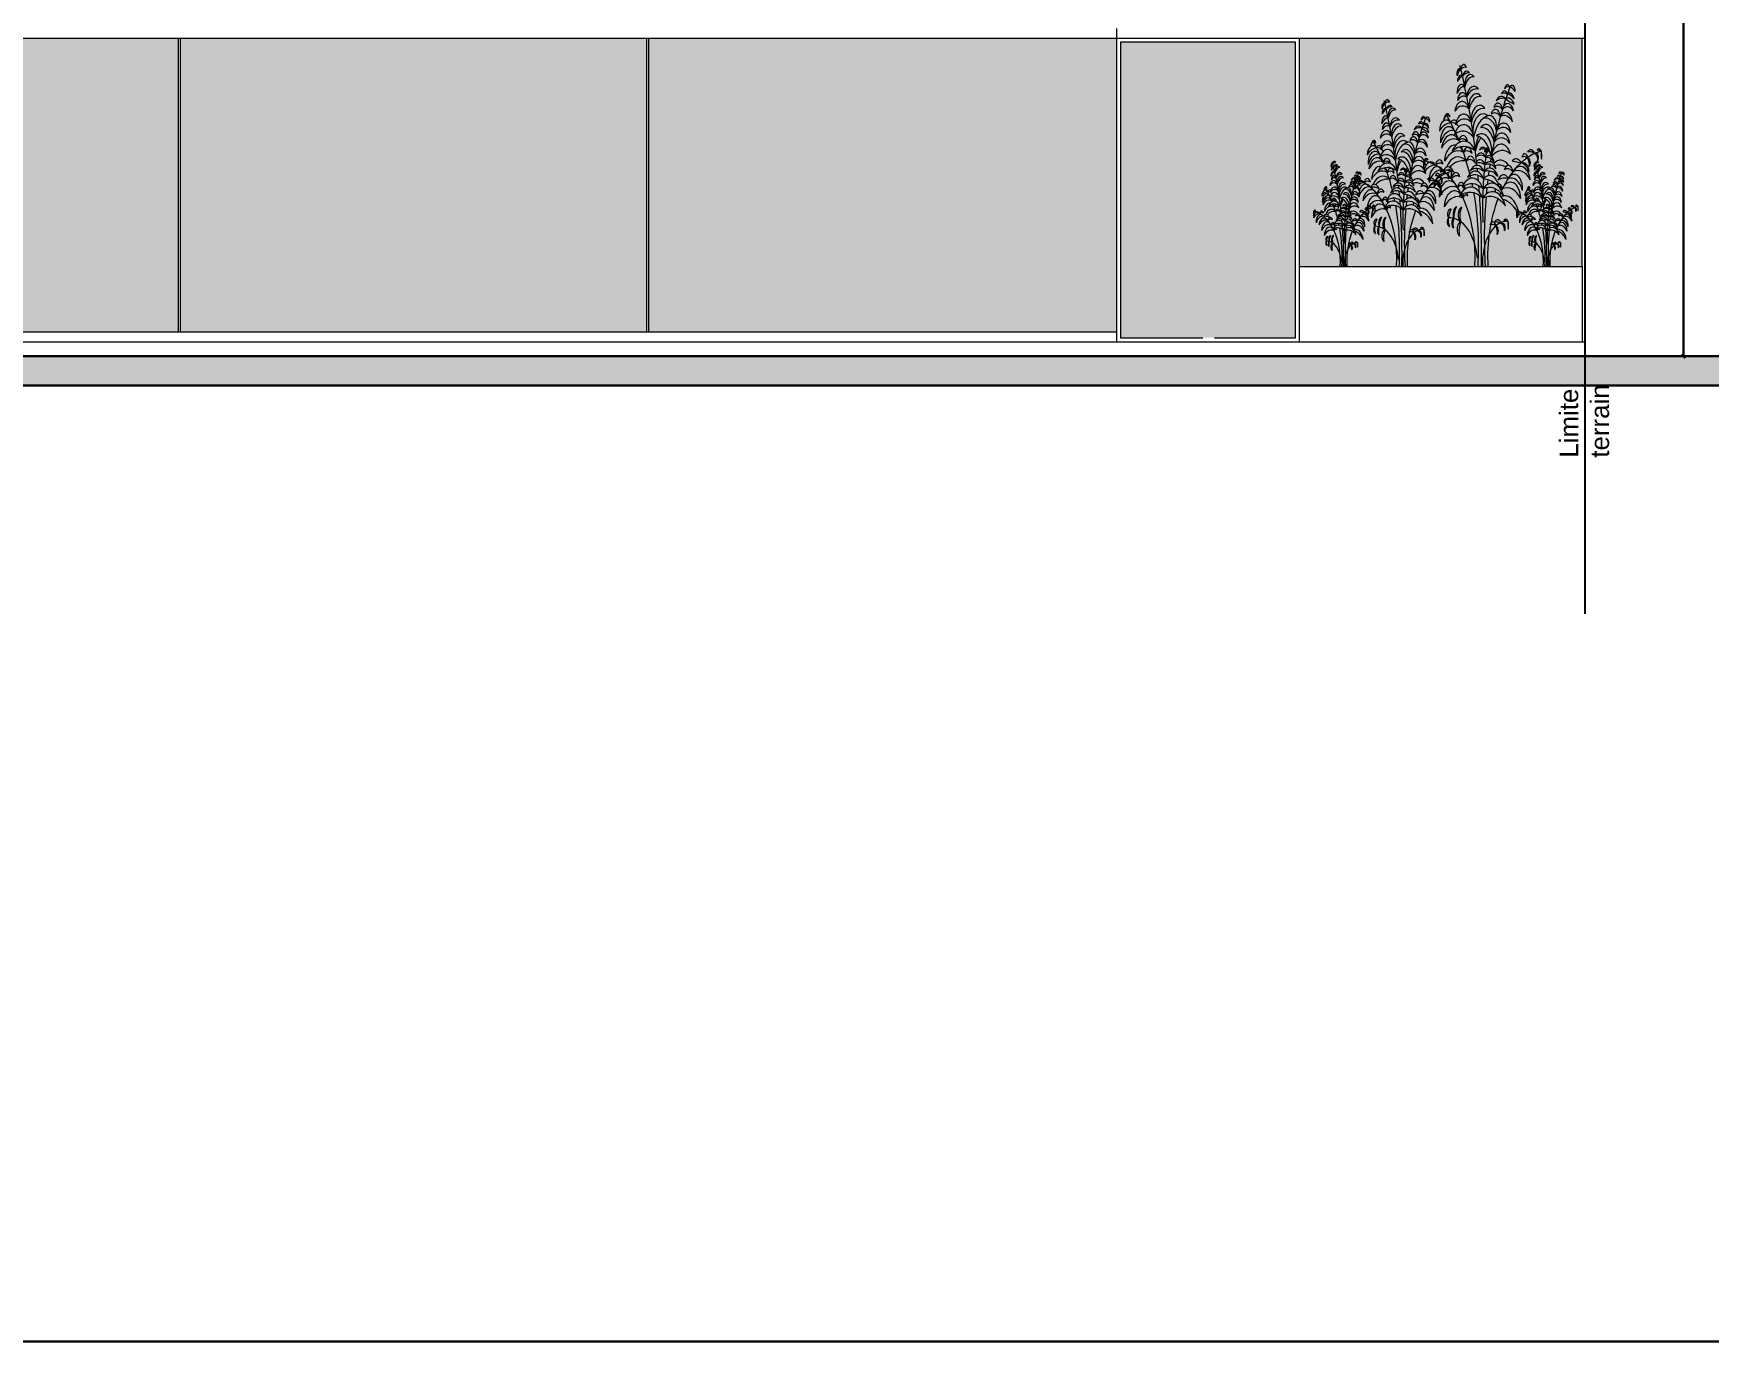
# Model space of a CAD drawing. Header units: millimetres. Extents: x 2804 to 3317, y 6834 to 7064.
# Drawn here: x 2905.77 to 2922.94, y 7024.47 to 7037.88 of the extents above; entities that cross this region are included whole.
import ezdxf

# ---------------------------------------------------------------- set-up
doc = ezdxf.new("R2010")
doc.units = ezdxf.units.MM
doc.header["$PDMODE"] = 1
doc.linetypes.add('PHANTOM2', pattern=[1.25, 0.625, -0.125, 0.125, -0.125, 0.125, -0.125])
for name, color, linetype, lineweight in [('cotation', 3, 'Continuous', 30), ('PREMER PLAN', 82, 'Continuous', 0), ('structure grt', 150, 'Continuous', 0), ('texte', 3, 'Continuous', 9), ('TopoAlt_T', 3, 'Continuous', 30), ('zin fenetre', 141, 'Continuous', 15), ('zin fin', 6, 'Continuous', 9), ('zin menuiserie', 150, 'Continuous', 5), ('Zin mur', 30, 'Continuous', 30), ('zin sanit', 150, 'Continuous', 5)]:
    doc.layers.add(name, color=color, linetype=linetype, lineweight=lineweight)
doc.layers.add('zin hatch mur', color=8, linetype='Continuous')
doc.styles.add('ARIAL', font='arial.ttf')
doc.styles.get("Standard").update_dxf_attribs({"font": 'arial.ttf'})
doc.dimstyles.new('cotation 100', dxfattribs={"dimtxt": 0.2, "dimasz": 0.04, "dimexe": 0, "dimexo": 0, "dimgap": 0.03, "dimtad": 1, "dimdec": 0, "dimlfac": 100, "dimdsep": 46, "dimtxsty": 'ARIAL', "dimblk": 'OBLIQUE', "dimcen": 0.09, "dimse1": 1, "dimse2": 1, "dimclrd": 256, "dimclre": 256, "dimclrt": 256, "dimadec": 3, "dimazin": 2, "dimtfac": 1, "dimtdec": 0, "dimtofl": 0, "dimtmove": 1, "dimatfit": 3, "dimfxl": 0, "dimtolj": 1, "dimtzin": 0, "dimlwd": -1, "dimlwe": -1, "dimarcsym": 0})

# ---------------------------------------------------------------- blocks, each defined once
blk = doc.blocks.new('BUIS2-EL')
at = {"color": 0, "linetype": 'ByBlock'}
blk.add_line((-0.2029, 0.7176), (-0.1809, 0.7033), dxfattribs=at)
for centre, radius, start, end in [((-2.444, 0.0901), 2.45, 10.37182, 21.9389), ((-0.14, 0.9864), 0.0247, 24.03684, 175.20377), ((-0.1309, 0.9324), 0.0654, 78.17488, 121.06573), ((-0.1732, 0.9667), 0.0234, 68.50005, 208.61147), ((-0.1588, 0.8758), 0.0368, 43.68472, 192.49155), ((-0.1532, 0.949), 0.0411, 106.16032, 170.9512), ((-0.1646, 0.9309), 0.0265, 59.66802, 188.42297), ((-0.1405, 0.8951), 0.0596, 100.41265, 147.67833), ((-0.1157, 0.9387), 0.0386, 52.22698, 157.15934), ((-0.1021, 0.8868), 0.083, 83.06771, 126.31861), ((-0.085, 0.9128), 0.0485, 50.91536, 193.80242), ((-0.0627, 0.8775), 0.0734, 83.56912, 161.14865), ((-0.1371, 0.8351), 0.0663, 85.74213, 150.43414), ((-0.1506, 0.8313), 0.0405, 28.27313, 177.07996), ((-0.1395, 0.7818), 0.0729, 70.33054, 135.02255), ((-0.0565, 0.844), 0.0589, 48.69162, 173.65959), ((-0.0369, 0.7936), 0.0965, 78.43398, 143.91723), ((-0.0353, 0.8043), 0.0624, 50.91536, 193.80242), ((-0.0065, 0.7589), 0.0944, 83.56912, 161.14865), ((1.455, 0.1533), 1.426, 148.4487, 163.18785), ((0.1705, 0.7976), 0.0558, 50.9567, 142.04577), ((0.1786, 0.7265), 0.1175, 76.68334, 116.31913), ((0.1942, 0.8531), 0.0265, 23.49084, 152.2458), ((0.1926, 0.81), 0.0596, 64.23548, 111.50116), ((0.2199, 0.8869), 0.0234, 32.32288, 172.4343), ((0.2257, 0.8608), 0.0411, 69.98315, 134.77402), ((0.2257, 0.7871), 0.0574, 29.27788, 110.37391), ((0.4335, 1.3526), 0.5601, 246.00302, 253.64877), ((0.2384, 0.8306), 0.0386, 16.04981, 120.98217), ((0.2187, 0.7806), 0.083, 46.89054, 90.14143), ((0.2584, 0.8832), 0.0247, 347.85966, 139.0266), ((0.2339, 0.8343), 0.0654, 41.99771, 84.88856), ((-0.2631, 0.726), 0.0445, 120.94962, 173.78088), ((-0.399, 0.813), 0.1232, 318.12348, 336.60702), ((-0.2746, 0.7474), 0.0202, 12.5265, 124.04175), ((-0.3052, 0.6706), 0.0954, 58.20719, 78.36107), ((-0.9511, 0.1091), 0.9335, 33.63322, 44.55955), ((-0.1533, 0.765), 0.0624, 23.02293, 165.90998), ((-0.1491, 0.7114), 0.0944, 55.67669, 133.25622), ((-0.141, 0.696), 0.0693, 23.02293, 165.90998), ((-0.0098, 0.7397), 0.0693, 50.91536, 193.80242), ((0.0221, 0.6892), 0.1049, 83.56912, 161.14865), ((0.0197, 0.6815), 0.0846, 61.32719, 202.20938), ((0.0804, 0.6135), 0.1437, 98.05741, 165.47916), ((0.07, 0.6966), 0.0624, 346.84575, 129.73281), ((0.1215, 0.7487), 0.0405, 7.50755, 156.31438), ((0.1143, 0.6985), 0.0729, 49.56495, 114.25697), ((0.1414, 0.7831), 0.0368, 7.50755, 156.31438), ((0.135, 0.7375), 0.0663, 49.56495, 114.25697), ((0.205, 0.7142), 0.0589, 12.51444, 137.48242), ((0.191, 0.662), 0.0965, 42.25681, 107.74005), ((0.2228, 0.7695), 0.0485, 14.73819, 157.62524), ((0.2201, 0.7278), 0.0734, 47.39195, 124.97148), ((-0.2846, 0.6791), 0.0569, 46.50806, 177.70197), ((-0.2495, 0.5925), 0.1278, 88.20986, 136.00017), ((-0.2631, 0.6332), 0.0693, 45.39822, 188.28527), ((-0.2362, 0.5799), 0.1049, 78.05198, 155.63151), ((-0.2194, 0.6831), 0.053, 68.48833, 125.8552), ((-0.2646, 0.5463), 0.1803, 71.36598, 85.50565), ((-0.1406, 0.6281), 0.0846, 14.61597, 155.49816), ((-0.1484, 0.5373), 0.1437, 51.34619, 118.76794), ((-0.1363, 0.6365), 0.1049, 55.67669, 133.25622), ((0.0072, 0.5834), 0.0846, 347.88959, 119.32098), ((0.0423, 0.6444), 0.0693, 346.84575, 129.73281), ((0.0109, 0.5936), 0.1049, 19.49952, 97.07905), ((0.0417, 0.6509), 0.0944, 19.49952, 97.07905), ((0.1739, 0.6023), 0.0693, 14.73819, 157.62524), ((0.1884, 0.6586), 0.0624, 14.73819, 157.62524), ((0.1848, 0.605), 0.0944, 47.39195, 124.97148), ((-0.2422, 0.5788), 0.0841, 42.51758, 167.48556), ((-0.2223, 0.5043), 0.1379, 72.25995, 137.74319), ((-0.2131, 0.5252), 0.0868, 84.42589, 175.33395), ((-0.1891, 0.4383), 0.1451, 71.27021, 139.64195), ((-0.1394, 0.5134), 0.1179, 35.93894, 144.64871), ((-0.1388, 0.3969), 0.2085, 62.94042, 117.64723), ((-0.1458, 0.6228), 0.0368, 10.68449, 159.49131), ((-0.1497, 0.5768), 0.0663, 52.74189, 117.43391), ((-0.2131, 0.5252), 0.0868, 35.57821, 62.94931), ((-0.9511, 0.1091), 0.9335, 22.73083, 32.04097), ((-0.108, 0.5628), 0.0368, 10.68449, 159.49131), ((-0.112, 0.5168), 0.0663, 52.74189, 117.43391), ((0.0739, 0.5815), 0.1179, 141.86604, 179.46767), ((0.0899, 0.5399), 0.1405, 129.62094, 162.33298), ((-0.0528, 0.5147), 0.1437, 27.23973, 82.59076), ((0.018, 0.5655), 0.0354, 50.73465, 141.33382), ((0.0161, 0.5306), 0.0626, 70.98418, 114.33234), ((0.0511, 0.5758), 0.0202, 63.24256, 174.75781), ((0.0912, 0.5035), 0.0954, 108.92324, 129.07712), ((0.0608, 0.565), 0.0202, 63.24256, 174.75781), ((0.1008, 0.4928), 0.0954, 108.92324, 129.07712), ((1.2689, 0.2989), 1.2541, 166.83374, 167.07636), ((0.0588, 0.5828), 0.0111, 1.54553, 170.8062), ((0.0521, 0.5424), 0.0445, 13.50344, 66.33469), ((0.1758, 0.6459), 0.1232, 210.6773, 229.16083), ((0.168, 0.5319), 0.0846, 25.15001, 156.82806), ((0.1769, 0.4411), 0.1437, 61.88023, 125.43296), ((0.17, 0.5427), 0.1049, 47.39195, 124.97148), ((0.5908, 0.0562), 0.5344, 100.0111, 141.7818), ((0.4124, 0.5534), 0.0359, 26.13976, 137.07136), ((0.48, 0.5731), 0.0202, 27.58981, 139.10505), ((0.4704, 0.491), 0.0954, 73.27049, 93.42437), ((0.6206, 0.5718), 0.1232, 175.02454, 193.50807), ((0.4597, 0.5598), 0.0445, 337.85068, 30.68193), ((-0.4293, 0.5121), 0.0445, 149.31807, 202.14932), ((-0.5902, 0.5241), 0.1232, 346.49193, 4.97546), ((-0.413, 0.4718), 0.0569, 46.50806, 177.70197), ((-0.3778, 0.3852), 0.1278, 88.20986, 136.00017), ((-0.4496, 0.5254), 0.0202, 40.89495, 152.41019), ((-0.44, 0.4433), 0.0954, 86.57563, 106.72951), ((-0.5294, 0.0551), 0.4836, 354.77972, 82.65131), ((-0.3583, 0.4365), 0.0693, 45.39822, 188.28527), ((-0.3412, 0.5052), 0.0336, 20.41872, 166.57721), ((-0.3378, 0.4507), 0.072, 67.00619, 119.98974), ((-0.2696, 0.451), 0.053, 30.58155, 138.85634), ((-0.1859, 0.4355), 0.1179, 55.52608, 145.48173), ((-0.1463, 0.3259), 0.2085, 82.52756, 122.1155), ((-0.0847, 0.5198), 0.0368, 10.68449, 159.49131), ((-0.0887, 0.4738), 0.0663, 52.74189, 117.43391), ((-0.0318, 0.4408), 0.0707, 32.62405, 141.33382), ((-0.0075, 0.4951), 0.0448, 24.49788, 146.90872), ((-0.0126, 0.4272), 0.0978, 62.03394, 109.37265), ((0.0007, 0.5257), 0.0472, 32.62405, 141.33382), ((-0.0017, 0.4792), 0.0834, 59.62553, 114.33234), ((-2.444, 0.0901), 2.45, 9.90596, 10.17785), ((1.2689, 0.2989), 1.2541, 167.52704, 183.23365), ((0.0761, 0.4273), 0.0707, 24.35553, 133.06529), ((0.0736, 0.4706), 0.0589, 24.35553, 133.06529), ((0.0622, 0.4135), 0.1043, 51.35701, 106.06381), ((0.0673, 0.5143), 0.0456, 19.98945, 126.07919), ((0.0469, 0.4475), 0.1038, 52.49154, 93.57709), ((1.455, 0.1533), 1.426, 165.23043, 166.01565), ((1.455, 0.1533), 1.426, 164.0715, 164.71247), ((0.1633, 0.4396), 0.0978, 48.04732, 124.05657), ((0.1513, 0.3447), 0.168, 71.44892, 101.42962), ((0.2278, 0.4744), 0.0368, 7.50755, 156.31438), ((0.2914, 0.4864), 0.0574, 42.02988, 123.12592), ((0.3692, 1.0838), 0.5601, 258.75502, 266.40077), ((0.3263, 0.4224), 0.0841, 12.51444, 137.48242), ((0.3451, 0.4701), 0.0558, 10.35802, 101.44709), ((0.305, 0.4109), 0.1175, 36.08466, 75.72045), ((0.3629, 0.5442), 0.0247, 10.241, 161.40794), ((0.3589, 0.4896), 0.0654, 64.37905, 107.2699), ((0.4018, 0.4817), 0.0974, 63.92679, 99.28432), ((0.36, 0.5178), 0.0411, 343.83506, 48.62594), ((0.3857, 0.5253), 0.0234, 306.17479, 86.28621), ((0.4549, 0.5503), 0.0215, 312.38856, 118.48749), ((0.4413, 0.5406), 0.0288, 347.57654, 83.29951), ((-0.3313, 0.3832), 0.1049, 78.05198, 155.63151), ((-0.3039, 0.3872), 0.0841, 42.51758, 167.48556), ((-0.284, 0.3127), 0.1379, 72.25995, 137.74319), ((-0.259, 0.3502), 0.0846, 36.99125, 177.87345), ((-0.2829, 0.3075), 0.1803, 70.9311, 98.50679), ((-0.2054, 0.4392), 0.0368, 23.68562, 172.49245), ((-0.1989, 0.3936), 0.0663, 65.74303, 130.43505), ((-0.1617, 0.3966), 0.0301, 47.27522, 171.50547), ((-0.0704, 0.3471), 0.1008, 28.13794, 145.81993), ((-0.0764, 0.2327), 0.1877, 59.62553, 114.33234), ((-0.0462, 0.3999), 0.0825, 32.62405, 141.33382), ((-0.0505, 0.3185), 0.146, 59.62553, 114.33234), ((-0.0355, 0.371), 0.1251, 59.62553, 114.33234), ((-0.9511, 0.1091), 0.9335, 21.24257, 22.08179), ((-0.9511, 0.1091), 0.9335, 18.29226, 19.47473), ((-2.444, 0.0901), 2.45, 9.14994, 9.53462), ((-2.444, 0.0901), 2.45, 8.05231, 8.72347), ((0.0909, 0.3171), 0.1061, 24.35553, 133.06529), ((0.0729, 0.3785), 0.0825, 18.28276, 126.99252), ((0.0106, 0.1791), 0.2656, 58.01116, 87.26412), ((0.0624, 0.3588), 0.1251, 51.35701, 106.06381), ((1.455, 0.1533), 1.426, 168.38336, 169.36706), ((1.455, 0.1533), 1.426, 166.59939, 167.56507), ((0.1474, 0.3901), 0.0301, 122.04243, 122.93988), ((0.1871, 0.4117), 0.053, 41.14366, 149.41845), ((0.2003, 0.2682), 0.1803, 81.49321, 109.0689), ((0.1474, 0.3901), 0.0301, 8.49453, 96.05226), ((0.2448, 0.3436), 0.0846, 2.12655, 143.00875), ((0.2213, 0.4288), 0.0663, 49.56495, 114.25697), ((0.2757, 0.3972), 0.0693, 351.71473, 134.60178), ((0.2487, 0.3439), 0.1049, 24.36849, 101.94802), ((0.3063, 0.3479), 0.1379, 42.25681, 107.74005), ((-0.2317, 0.2632), 0.1437, 73.72147, 141.14323), ((-0.2158, 0.2984), 0.0868, 35.57821, 175.33395), ((-0.1918, 0.2115), 0.1451, 71.27021, 139.64195), ((-0.1657, 0.377), 0.0353, 25.62517, 136.98562), ((-0.0835, 0.2857), 0.1179, 32.62405, 141.33382), ((-0.0896, 0.1694), 0.2085, 59.62553, 114.33234), ((-0.1279, 0.3589), 0.02, 144.01357, 210.16648), ((-0.123, 0.342), 0.0233, 49.87719, 162.75225), ((-0.1617, 0.3966), 0.0301, 353.52918, 28.41744), ((-0.1279, 0.3589), 0.02, 2.46296, 58.83727), ((-0.9511, 0.1091), 0.9335, 353.97693, 16.56208), ((-2.444, 0.0901), 2.45, 6.7654, 7.50406), ((-2.444, 0.0901), 2.45, 358.1531, 6.36485), ((0.0963, 0.2631), 0.1179, 24.35553, 133.06529), ((0.0735, 0.1489), 0.2085, 51.35701, 106.06381), ((0.0704, 0.2143), 0.1877, 51.35701, 106.06381), ((1.455, 0.1533), 1.426, 171.85886, 185.71977), ((1.455, 0.1533), 1.426, 169.99825, 171.27948), ((0.5908, 0.0562), 0.5344, 147.16911, 184.83695), ((0.1474, 0.3901), 0.0301, 168.94461, 194.47976), ((0.1514, 0.3705), 0.0353, 138.49274, 159.95991), ((0.1526, 0.1361), 0.2085, 91.88962, 93.26556), ((0.1514, 0.3705), 0.0353, 43.01438, 93.62114), ((0.5908, 0.0562), 0.5344, 143.07881, 144.64535), ((0.2001, 0.2424), 0.1179, 11.55728, 105.41227), ((0.2174, 0.2566), 0.1437, 38.85677, 106.27853), ((0.1526, 0.1361), 0.2085, 38.55876, 81.42242), ((-0.2542, 0.2319), 0.0234, 121.42617, 261.53759), ((-0.2499, 0.2703), 0.0247, 76.96296, 228.12989), ((-0.228, 0.2372), 0.0411, 159.08644, 223.87732), ((-0.2013, 0.245), 0.0654, 131.101, 173.99185), ((-0.2593, 0.018), 0.234, 8.40728, 91.73873), ((-0.2134, 0.2248), 0.0265, 112.59414, 241.34909), ((-0.1703, 0.2225), 0.0596, 153.33877, 200.60445), ((-0.1902, 0.2686), 0.0386, 105.1531, 210.08546), ((-0.1405, 0.2482), 0.083, 135.99383, 179.24473), ((-0.1478, 0.267), 0.0388, 103.84148, 246.72854), ((-0.1145, 0.2642), 0.0588, 136.49524, 214.07477), ((-0.1589, 0.1947), 0.0368, 96.61084, 245.41767), ((-0.1134, 0.1875), 0.0663, 138.66825, 203.36026), ((0.2165, 0.0326), 0.2021, 87.93921, 186.08754), ((0.0992, 0.2076), 0.0247, 10.241, 161.40794), ((0.0952, 0.153), 0.0654, 64.37905, 107.2699), ((0.1383, 0.2055), 0.0359, 26.13976, 137.07136), ((0.1277, 0.1338), 0.0974, 63.92679, 99.28432), ((0.122, 0.1886), 0.0234, 306.17479, 86.28621), ((0.0963, 0.1811), 0.0411, 343.83506, 48.62594), ((0.1808, 0.2024), 0.0215, 312.38856, 118.48749), ((0.1671, 0.1927), 0.0288, 347.57654, 83.29951), ((0.2059, 0.2252), 0.0202, 27.58981, 139.10505), ((0.1963, 0.1431), 0.0954, 73.27049, 93.42437), ((0.3464, 0.2238), 0.1232, 175.02454, 193.50807), ((0.1855, 0.2118), 0.0445, 337.85068, 30.68193)]:
    blk.add_arc(centre, radius, start, end, dxfattribs=at)
blk = doc.blocks.new('PLANT1CO')
at = {"xscale": 45, "yscale": 75, "zscale": 45}
blk.add_blockref('BUIS2-EL', (-2.62, -0.84), dxfattribs=at)
blk = doc.blocks.new('_Oblique')
at = {"color": 0, "linetype": 'ByBlock', "lineweight": -2}
blk.add_line((-0.5, -0.5), (0.5, 0.5), dxfattribs=at)
blk = doc.blocks.new('*D661')
at = {"layer": 'cotation', "transparency": 16777216}
blk.add_line((2922.681, 7034.567), (2922.681, 7051.921), dxfattribs=at)
at = {"layer": 'Defpoints', "color": 0, "transparency": 16777216}
for p in [(2921.469, 7051.921), (2922.681, 7051.921), (2921.672, 7034.567)]:
    blk.add_point(p, dxfattribs=at)
at = {"layer": 'cotation', "transparency": 16777216, "xscale": 0.04, "yscale": 0.04, "zscale": 0.04}
for p, rotation in [((2922.681, 7051.921), 90), ((2922.681, 7034.567), 270)]:
    blk.add_blockref('_Oblique', p, dxfattribs=dict(at, rotation=rotation))
at = {"layer": 'cotation', "transparency": 16777216, "insert": (2922.498, 7043.244), "char_height": 0.3, "attachment_point": 5, "rotation": 90, "style": 'ARIAL'}
blk.add_mtext('\\A1;1735', dxfattribs=at)

msp = doc.modelspace()

# ---------------------------------------------------------------- hatches: boundary and pattern name
at = {"layer": 'zin fenetre'}
h = msp.add_hatch(color=123, dxfattribs=at)
h.dxf.hatch_style = 1
h.set_gradient(color1=(98, 178, 178), color2=(184, 237, 255), tint=1, name='INVCURVED')
h.paths.add_polyline_path([(2902.76, 7037.827), (2902.76, 7034.817), (2907.259, 7034.817), (2907.259, 7037.827)])
h = msp.add_hatch(color=123, dxfattribs=at)
h.dxf.hatch_style = 1
h.set_gradient(color1=(98, 178, 178), color2=(184, 237, 255), tint=1, name='INVCURVED')
h.paths.add_polyline_path([(2912.059, 7037.827), (2907.279, 7037.827), (2907.279, 7034.817), (2912.059, 7034.817)])
h = msp.add_hatch(color=123, dxfattribs=at)
h.dxf.hatch_style = 1
h.set_gradient(color1=(98, 178, 178), color2=(184, 237, 255), tint=1, name='INVCURVED')
h.paths.add_polyline_path([(2916.872, 7037.827), (2912.079, 7037.827), (2912.079, 7034.817), (2916.872, 7034.817)])
h = msp.add_hatch(color=123, dxfattribs=at)
h.dxf.hatch_style = 1
h.set_gradient(color1=(98, 178, 178), color2=(184, 237, 255), tint=1, name='INVCURVED')
h.paths.add_polyline_path([(2918.706, 7037.787), (2916.912, 7037.787), (2916.912, 7034.757), (2918.706, 7034.757)])
h = msp.add_hatch(color=123, dxfattribs=at)
h.dxf.hatch_style = 1
h.set_gradient(color1=(98, 178, 178), color2=(184, 237, 255), tint=1, name='INVCURVED')
h.paths.add_polyline_path([(2918.746, 7035.489), (2921.642, 7035.489), (2921.642, 7037.827), (2918.746, 7037.827)])
at = {"layer": 'zin hatch mur'}
h = msp.add_hatch(color=256, dxfattribs=at)
h.dxf.hatch_style = 1
edge = h.paths.add_edge_path()
edge.add_line((2923.563, 7034.567), (2900.94, 7034.567))
edge.add_line((2900.94, 7034.567), (2892.59, 7034.567))
edge.add_line((2892.59, 7034.567), (2892.59, 7034.267))
edge.add_line((2892.59, 7034.267), (2900.939, 7034.267))
edge.add_line((2900.939, 7034.267), (2923.263, 7034.267))
edge.add_line((2923.263, 7034.267), (2923.263, 7034.103))
edge.add_arc((2926.688, 6933.94), 100.222, 88.18381, 91.95848, ccw=False)
edge.add_line((2929.864, 7034.112), (2929.864, 7034.275))
edge.add_line((2929.864, 7034.275), (2937.681, 7034.267))
edge.add_line((2937.681, 7034.267), (2937.681, 7034.567))
edge.add_line((2937.681, 7034.567), (2929.564, 7034.575))
edge.add_line((2929.564, 7034.575), (2929.564, 7034.422))
edge.add_arc((2926.703, 6932.091), 102.371, 88.39861, 91.75801)
edge.add_line((2923.563, 7034.414), (2923.563, 7034.567))

# ---------------------------------------------------------------- linework, layer by layer
at = {"layer": 'texte', "linetype": 'PHANTOM2', "lineweight": 9, "const_width": 0.02}
msp.add_lwpolyline([(2921.672, 7039.656), (2921.672, 7031.924)], dxfattribs=at)
at = {"layer": 'TopoAlt_T'}
msp.add_lwpolyline([(2940.717, 7024.467), (2888.094, 7024.467), (2888.094, 7058.428), (2940.717, 7058.428)], close=True, dxfattribs=at)
at = {"layer": 'zin fin'}
for p, q in [((2921.672, 7037.927), (2921.672, 7034.717)), ((2918.746, 7034.717), (2918.746, 7035.489)), ((2918.746, 7035.489), (2921.648, 7035.489)), ((2921.648, 7034.717), (2921.648, 7035.489)), ((2902.74, 7034.717), (2921.67, 7034.717)), ((2921.67, 7034.567), (2921.67, 7034.717))]:
    msp.add_line(p, q, dxfattribs=at)
at = {"layer": 'zin menuiserie'}
for p, q in [((2921.672, 7037.827), (2902.74, 7037.827)), ((2907.259, 7034.817), (2907.259, 7037.827)), ((2907.279, 7034.817), (2907.279, 7037.827)), ((2912.059, 7034.817), (2912.059, 7037.827)), ((2912.079, 7034.817), (2912.079, 7037.827)), ((2916.872, 7037.927), (2916.872, 7034.717)), ((2918.746, 7037.827), (2916.888, 7037.827)), ((2918.706, 7037.787), (2916.912, 7037.787)), ((2916.912, 7037.787), (2916.912, 7034.757)), ((2918.706, 7034.757), (2918.706, 7037.787)), ((2918.746, 7035.489), (2918.746, 7037.827)), ((2921.642, 7037.827), (2921.642, 7035.489)), ((2907.279, 7034.817), (2907.279, 7037.775)), ((2912.079, 7034.817), (2912.079, 7037.775)), ((2902.74, 7034.817), (2916.872, 7034.817)), ((2916.912, 7034.757), (2917.757, 7034.757)), ((2917.877, 7034.757), (2918.706, 7034.757))]:
    msp.add_line(p, q, dxfattribs=at)
at = {"layer": 'Zin mur'}
for p, q in [((2900.94, 7034.567), (2923.563, 7034.567)), ((2900.94, 7034.267), (2923.263, 7034.267))]:
    msp.add_line(p, q, dxfattribs=at)
at = {"layer": 'zin sanit'}
msp.add_line((2918.746, 7037.827), (2916.888, 7037.827), dxfattribs=at)

# ---------------------------------------------------------------- block references
at = {"layer": 'PREMER PLAN', "color": 86, "ltscale": 0.5, "true_color": 0x228a00}
for p, xscale, yscale, zscale in [((2920.677, 7035.489), 0.0276, 0.0276, 0.0276), ((2919.851, 7035.489), 0.02277, 0.02277, 0.02277), ((2919.233, 7035.489), 0.014375, 0.014375, 0.014375), ((2921.314, 7035.489), 0.014375, 0.014375, 0.014375)]:
    msp.add_blockref('PLANT1CO', p, dxfattribs=dict(at, xscale=xscale, yscale=yscale, zscale=zscale))

# ---------------------------------------------------------------- texts
at = {"layer": 'structure grt', "ltscale": 0.5, "insert": (2921.413, 7033.528), "char_height": 0.18984, "width": 13.38282, "attachment_point": 1, "rotation": 90}
msp.add_mtext('{\\C1;Limite \\Pterrain}', dxfattribs=at)

# ---------------------------------------------------------------- dimensions: what is measured, and where the dimension line sits
at = {"layer": 'cotation'}
dim = msp.add_linear_dim(base=(2922.681, 7051.921), p1=(2921.672, 7034.567), p2=(2921.469, 7051.921), angle=90, dimstyle='cotation 100', override={"dimtxt": 0.3}, dxfattribs=at)
dim.commit()
dim.dimension.update_dxf_attribs({"geometry": '*D661', "text_midpoint": (2922.498, 7043.244)})

doc.saveas('drawing.dxf')
